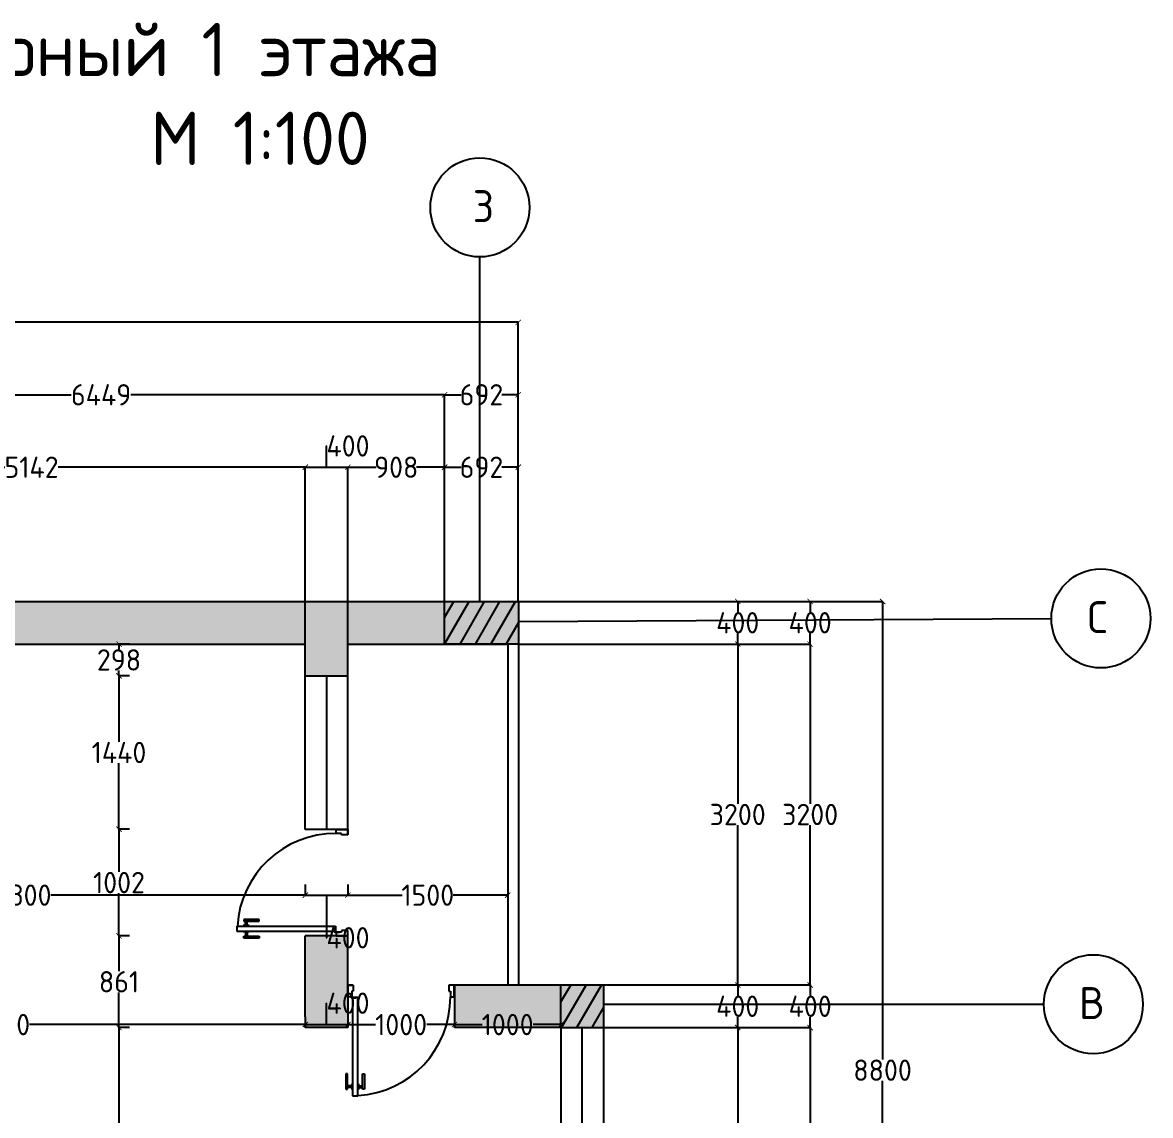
# Model space of a CAD drawing. Header units: inches. Extents: x -59797 to 874375, y -412711 to 5867.
# Drawn here: x 380341 to 390930, y -117029 to -106770 of the extents above; entities that cross this region are included whole.
import ezdxf

# ---------------------------------------------------------------- set-up
doc = ezdxf.new("R2010")
doc.units = ezdxf.units.IN
doc.header["$MEASUREMENT"] = 0
doc.layers.add('freecads.com', color=7, linetype='Continuous')
doc.styles.get("Standard").update_dxf_attribs({"font": 'GOST Common.ttf'})
doc.styles.add('{18b73a54-fa43-428c-adcb-c1c7bbdf2c84}', font='Simplex.shx')
doc.dimstyles.new('Copy of Standard', dxfattribs={"dimtxt": 120, "dimasz": 50, "dimexe": 0.18, "dimexo": 0.0625, "dimgap": 0.09, "dimtad": 0, "dimtih": 1, "dimtoh": 1, "dimdec": 0, "dimzin": 0, "dimdsep": 46, "dimtxsty": 'Standard', "dimblk": 'ARCHTICK', "dimcen": 0.09, "dimclrd": 250, "dimadec": 0, "dimazin": 0, "dimtfac": 1, "dimtdec": 0, "dimtofl": 0, "dimtmove": 0, "dimatfit": 3, "dimldrblk": 'ARCHTICK', "dimfxl": 100, "dimfxlon": 1, "dimtolj": 1, "dimtzin": 0, "dimarcsym": 0})

# ---------------------------------------------------------------- blocks, each defined once
blk = doc.blocks.new('_ArchTick')
at = {"color": 0, "linetype": 'ByBlock', "const_width": 0.15}
blk.add_lwpolyline([(-0.5, -0.5), (0.5, 0.5)], dxfattribs=at)
blk = doc.blocks.new('*D170')
at = {"color": 0, "lineweight": -2, "transparency": 16777216}
for p, q in [((384303, -112204), (384303, -110264)), ((384995, -112204), (384995, -110264))]:
    blk.add_line(p, q, dxfattribs=at)
at = {"color": 250, "lineweight": -2, "transparency": 16777216}
for p, q in [((384303, -110264), (384459, -110264)), ((384995, -110264), (384839, -110264))]:
    blk.add_line(p, q, dxfattribs=at)
at = {"layer": 'Defpoints', "color": 0, "transparency": 16777216}
for p in [(384303, -110264), (384303, -112204), (384995, -112204)]:
    blk.add_point(p, dxfattribs=at)
at = {"color": 250, "lineweight": -2, "transparency": 16777216, "xscale": 50, "yscale": 50, "zscale": 50, "rotation": 180}
blk.add_blockref('_ArchTick', (384303, -110264), dxfattribs=at)
at = {"color": 250, "lineweight": -2, "transparency": 16777216, "xscale": 50, "yscale": 50, "zscale": 50}
blk.add_blockref('_ArchTick', (384995, -110264), dxfattribs=at)
at = {"color": 0, "transparency": 16777216, "insert": (384649, -110264), "char_height": 200, "attachment_point": 5}
blk.add_mtext('\\A1;692', dxfattribs=at)
blk = doc.blocks.new('*D171')
at = {"color": 0, "lineweight": -2, "transparency": 16777216}
for p, q in [((377854, -112204), (377854, -110264)), ((384303, -112204), (384303, -110264))]:
    blk.add_line(p, q, dxfattribs=at)
at = {"color": 250, "lineweight": -2, "transparency": 16777216}
for p, q in [((377854, -110264), (380798, -110264)), ((384303, -110264), (381358, -110264))]:
    blk.add_line(p, q, dxfattribs=at)
at = {"layer": 'Defpoints', "color": 0, "transparency": 16777216}
for p in [(377854, -110264), (377854, -112204), (384303, -112204)]:
    blk.add_point(p, dxfattribs=at)
at = {"color": 250, "lineweight": -2, "transparency": 16777216, "xscale": 50, "yscale": 50, "zscale": 50, "rotation": 180}
blk.add_blockref('_ArchTick', (377854, -110264), dxfattribs=at)
at = {"color": 250, "lineweight": -2, "transparency": 16777216, "xscale": 50, "yscale": 50, "zscale": 50}
blk.add_blockref('_ArchTick', (384303, -110264), dxfattribs=at)
at = {"color": 0, "transparency": 16777216, "insert": (381078, -110264), "char_height": 200, "attachment_point": 5}
blk.add_mtext('\\A1;6449', dxfattribs=at)
blk = doc.blocks.new('*D175')
at = {"color": 0, "lineweight": -2, "transparency": 16777216}
for p, q in [((372995, -112204), (372995, -109584)), ((384995, -112204), (384995, -109584))]:
    blk.add_line(p, q, dxfattribs=at)
at = {"color": 250, "lineweight": -2, "transparency": 16777216}
for p, q in [((372995, -109584), (378685, -109584)), ((384995, -109584), (379305, -109584))]:
    blk.add_line(p, q, dxfattribs=at)
at = {"layer": 'Defpoints', "color": 0, "transparency": 16777216}
for p in [(372995, -109584), (372995, -112204), (384995, -112204)]:
    blk.add_point(p, dxfattribs=at)
at = {"color": 250, "lineweight": -2, "transparency": 16777216, "xscale": 50, "yscale": 50, "zscale": 50, "rotation": 180}
blk.add_blockref('_ArchTick', (372995, -109584), dxfattribs=at)
at = {"color": 250, "lineweight": -2, "transparency": 16777216, "xscale": 50, "yscale": 50, "zscale": 50}
blk.add_blockref('_ArchTick', (384995, -109584), dxfattribs=at)
at = {"color": 0, "transparency": 16777216, "insert": (378995, -109584), "char_height": 200, "attachment_point": 5}
blk.add_mtext('\\A1;12000', dxfattribs=at)
blk = doc.blocks.new('*D177')
at = {"color": 0, "lineweight": -2, "transparency": 16777216}
for p, q in [((385795, -116204), (387056, -116204)), ((385795, -120604), (387056, -120604))]:
    blk.add_line(p, q, dxfattribs=at)
at = {"color": 250, "lineweight": -2, "transparency": 16777216}
for p, q in [((387055, -116204), (387055, -118304)), ((387055, -120604), (387055, -118505))]:
    blk.add_line(p, q, dxfattribs=at)
at = {"layer": 'Defpoints', "color": 0, "transparency": 16777216}
for p in [(385795, -116204), (387055, -116204), (385795, -120604)]:
    blk.add_point(p, dxfattribs=at)
at = {"color": 250, "lineweight": -2, "transparency": 16777216, "xscale": 50, "yscale": 50, "zscale": 50}
for p, rotation in [((387055, -116204), 90), ((387055, -120604), 270)]:
    blk.add_blockref('_ArchTick', p, dxfattribs=dict(at, rotation=rotation))
at = {"color": 0, "transparency": 16777216, "insert": (387055, -118404), "char_height": 200, "attachment_point": 5}
blk.add_mtext('\\A1;4400', dxfattribs=at)
blk = doc.blocks.new('*D178')
at = {"color": 0, "lineweight": -2, "transparency": 16777216}
for p, q in [((386955, -115804), (387056, -115804)), ((386955, -116204), (387056, -116204))]:
    blk.add_line(p, q, dxfattribs=at)
at = {"color": 250, "lineweight": -2, "transparency": 16777216}
for p, q in [((387055, -115804), (387055, -115904)), ((387055, -116204), (387055, -116105))]:
    blk.add_line(p, q, dxfattribs=at)
at = {"layer": 'Defpoints', "color": 0, "transparency": 16777216}
for p in [(385795, -115804), (387055, -115804), (385795, -116204)]:
    blk.add_point(p, dxfattribs=at)
at = {"color": 250, "lineweight": -2, "transparency": 16777216, "xscale": 50, "yscale": 50, "zscale": 50}
for p, rotation in [((387055, -115804), 90), ((387055, -116204), 270)]:
    blk.add_blockref('_ArchTick', p, dxfattribs=dict(at, rotation=rotation))
at = {"color": 0, "transparency": 16777216, "insert": (387055, -116004), "char_height": 200, "attachment_point": 5}
blk.add_mtext('\\A1;400', dxfattribs=at)
blk = doc.blocks.new('*D179')
at = {"color": 0, "lineweight": -2, "transparency": 16777216}
for p, q in [((384995, -112604), (387056, -112604)), ((385795, -115804), (387056, -115804))]:
    blk.add_line(p, q, dxfattribs=at)
at = {"color": 250, "lineweight": -2, "transparency": 16777216}
for p, q in [((387055, -112604), (387055, -114104)), ((387055, -115804), (387055, -114305))]:
    blk.add_line(p, q, dxfattribs=at)
at = {"layer": 'Defpoints', "color": 0, "transparency": 16777216}
for p in [(384995, -112604), (387055, -112604), (385795, -115804)]:
    blk.add_point(p, dxfattribs=at)
at = {"color": 250, "lineweight": -2, "transparency": 16777216, "xscale": 50, "yscale": 50, "zscale": 50}
for p, rotation in [((387055, -112604), 90), ((387055, -115804), 270)]:
    blk.add_blockref('_ArchTick', p, dxfattribs=dict(at, rotation=rotation))
at = {"color": 0, "transparency": 16777216, "insert": (387055, -114204), "char_height": 200, "attachment_point": 5}
blk.add_mtext('\\A1;3200', dxfattribs=at)
blk = doc.blocks.new('*D180')
at = {"color": 0, "lineweight": -2, "transparency": 16777216}
for p, q in [((384995, -112204), (387056, -112204)), ((384995, -112604), (387056, -112604))]:
    blk.add_line(p, q, dxfattribs=at)
at = {"color": 250, "lineweight": -2, "transparency": 16777216}
for p, q in [((387055, -112204), (387055, -112304)), ((387055, -112604), (387055, -112505))]:
    blk.add_line(p, q, dxfattribs=at)
at = {"layer": 'Defpoints', "color": 0, "transparency": 16777216}
for p in [(384995, -112204), (387055, -112204), (384995, -112604)]:
    blk.add_point(p, dxfattribs=at)
at = {"color": 250, "lineweight": -2, "transparency": 16777216, "xscale": 50, "yscale": 50, "zscale": 50}
for p, rotation in [((387055, -112204), 90), ((387055, -112604), 270)]:
    blk.add_blockref('_ArchTick', p, dxfattribs=dict(at, rotation=rotation))
at = {"color": 0, "transparency": 16777216, "insert": (387055, -112404), "char_height": 200, "attachment_point": 5}
blk.add_mtext('\\A1;400', dxfattribs=at)
blk = doc.blocks.new('*D182')
at = {"color": 0, "lineweight": -2, "transparency": 16777216}
for p, q in [((387635, -116204), (387736, -116204)), ((387635, -120604), (387736, -120604))]:
    blk.add_line(p, q, dxfattribs=at)
at = {"color": 250, "lineweight": -2, "transparency": 16777216}
for p, q in [((387735, -116204), (387735, -118304)), ((387735, -120604), (387735, -118505))]:
    blk.add_line(p, q, dxfattribs=at)
at = {"layer": 'Defpoints', "color": 0, "transparency": 16777216}
for p in [(385795, -116204), (387735, -116204), (385795, -120604)]:
    blk.add_point(p, dxfattribs=at)
at = {"color": 250, "lineweight": -2, "transparency": 16777216, "xscale": 50, "yscale": 50, "zscale": 50}
for p, rotation in [((387735, -116204), 90), ((387735, -120604), 270)]:
    blk.add_blockref('_ArchTick', p, dxfattribs=dict(at, rotation=rotation))
at = {"color": 0, "transparency": 16777216, "insert": (387735, -118404), "char_height": 200, "attachment_point": 5}
blk.add_mtext('\\A1;4400', dxfattribs=at)
blk = doc.blocks.new('*D183')
at = {"color": 0, "lineweight": -2, "transparency": 16777216}
for p, q in [((385795, -115804), (387736, -115804)), ((385795, -116204), (387736, -116204))]:
    blk.add_line(p, q, dxfattribs=at)
at = {"color": 250, "lineweight": -2, "transparency": 16777216}
for p, q in [((387735, -115804), (387735, -115904)), ((387735, -116204), (387735, -116105))]:
    blk.add_line(p, q, dxfattribs=at)
at = {"layer": 'Defpoints', "color": 0, "transparency": 16777216}
for p in [(385795, -115804), (387735, -115804), (385795, -116204)]:
    blk.add_point(p, dxfattribs=at)
at = {"color": 250, "lineweight": -2, "transparency": 16777216, "xscale": 50, "yscale": 50, "zscale": 50}
for p, rotation in [((387735, -115804), 90), ((387735, -116204), 270)]:
    blk.add_blockref('_ArchTick', p, dxfattribs=dict(at, rotation=rotation))
at = {"color": 0, "transparency": 16777216, "insert": (387735, -116004), "char_height": 200, "attachment_point": 5}
blk.add_mtext('\\A1;400', dxfattribs=at)
blk = doc.blocks.new('*D184')
at = {"color": 0, "lineweight": -2, "transparency": 16777216}
for p, q in [((384995, -112604), (387736, -112604)), ((385795, -115804), (387736, -115804))]:
    blk.add_line(p, q, dxfattribs=at)
at = {"color": 250, "lineweight": -2, "transparency": 16777216}
for p, q in [((387735, -112604), (387735, -114104)), ((387735, -115804), (387735, -114305))]:
    blk.add_line(p, q, dxfattribs=at)
at = {"layer": 'Defpoints', "color": 0, "transparency": 16777216}
for p in [(384995, -112604), (387735, -112604), (385795, -115804)]:
    blk.add_point(p, dxfattribs=at)
at = {"color": 250, "lineweight": -2, "transparency": 16777216, "xscale": 50, "yscale": 50, "zscale": 50}
for p, rotation in [((387735, -112604), 90), ((387735, -115804), 270)]:
    blk.add_blockref('_ArchTick', p, dxfattribs=dict(at, rotation=rotation))
at = {"color": 0, "transparency": 16777216, "insert": (387735, -114204), "char_height": 200, "attachment_point": 5}
blk.add_mtext('\\A1;3200', dxfattribs=at)
blk = doc.blocks.new('*D185')
at = {"color": 0, "lineweight": -2, "transparency": 16777216}
for p, q in [((384995, -112204), (387736, -112204)), ((384995, -112604), (387736, -112604))]:
    blk.add_line(p, q, dxfattribs=at)
at = {"color": 250, "lineweight": -2, "transparency": 16777216}
for p, q in [((387735, -112204), (387735, -112304)), ((387735, -112604), (387735, -112505))]:
    blk.add_line(p, q, dxfattribs=at)
at = {"layer": 'Defpoints', "color": 0, "transparency": 16777216}
for p in [(384995, -112204), (387735, -112204), (384995, -112604)]:
    blk.add_point(p, dxfattribs=at)
at = {"color": 250, "lineweight": -2, "transparency": 16777216, "xscale": 50, "yscale": 50, "zscale": 50}
for p, rotation in [((387735, -112204), 90), ((387735, -112604), 270)]:
    blk.add_blockref('_ArchTick', p, dxfattribs=dict(at, rotation=rotation))
at = {"color": 0, "transparency": 16777216, "insert": (387735, -112404), "char_height": 200, "attachment_point": 5}
blk.add_mtext('\\A1;400', dxfattribs=at)
blk = doc.blocks.new('*D186')
at = {"color": 0, "lineweight": -2, "transparency": 16777216}
for p, q in [((384995, -112204), (388416, -112204)), ((385795, -121004), (388416, -121004))]:
    blk.add_line(p, q, dxfattribs=at)
at = {"color": 250, "lineweight": -2, "transparency": 16777216}
for p, q in [((388415, -112204), (388415, -116504)), ((388415, -121004), (388415, -116705))]:
    blk.add_line(p, q, dxfattribs=at)
at = {"layer": 'Defpoints', "color": 0, "transparency": 16777216}
for p in [(384995, -112204), (388415, -112204), (385795, -121004)]:
    blk.add_point(p, dxfattribs=at)
at = {"color": 250, "lineweight": -2, "transparency": 16777216, "xscale": 50, "yscale": 50, "zscale": 50}
for p, rotation in [((388415, -112204), 90), ((388415, -121004), 270)]:
    blk.add_blockref('_ArchTick', p, dxfattribs=dict(at, rotation=rotation))
at = {"color": 0, "transparency": 16777216, "insert": (388415, -116604), "char_height": 200, "attachment_point": 5}
blk.add_mtext('\\A1;8800', dxfattribs=at)
blk = doc.blocks.new('*D233')
at = {"color": 0, "lineweight": -2, "transparency": 16777216}
for p, q in [((377295, -116204), (377295, -116175)), ((382995, -116204), (382995, -116175))]:
    blk.add_line(p, q, dxfattribs=at)
at = {"color": 250, "lineweight": -2, "transparency": 16777216}
for p, q in [((377295, -116176), (379885, -116176)), ((382995, -116176), (380405, -116176))]:
    blk.add_line(p, q, dxfattribs=at)
at = {"layer": 'Defpoints', "color": 0, "transparency": 16777216}
for p in [(377295, -116204), (382995, -116176), (382995, -116204)]:
    blk.add_point(p, dxfattribs=at)
at = {"color": 250, "lineweight": -2, "transparency": 16777216, "xscale": 50, "yscale": 50, "zscale": 50, "rotation": 180}
blk.add_blockref('_ArchTick', (377295, -116176), dxfattribs=at)
at = {"color": 250, "lineweight": -2, "transparency": 16777216, "xscale": 50, "yscale": 50, "zscale": 50}
blk.add_blockref('_ArchTick', (382995, -116176), dxfattribs=at)
at = {"color": 0, "transparency": 16777216, "insert": (380145, -116176), "char_height": 200, "attachment_point": 5}
blk.add_mtext('\\A1;5700', dxfattribs=at)
blk = doc.blocks.new('*D234')
at = {"color": 250, "lineweight": -2, "transparency": 16777216}
for p, q in [((383195, -116176), (383195, -115975)), ((383195, -115975), (383196, -115975)), ((382995, -116176), (383395, -116176))]:
    blk.add_line(p, q, dxfattribs=at)
at = {"color": 0, "lineweight": -2, "transparency": 16777216}
for p, q in [((382995, -116204), (382995, -116175)), ((383395, -116204), (383395, -116175))]:
    blk.add_line(p, q, dxfattribs=at)
at = {"layer": 'Defpoints', "color": 0, "transparency": 16777216}
for p in [(382995, -116204), (383395, -116176), (383395, -116204)]:
    blk.add_point(p, dxfattribs=at)
at = {"color": 250, "lineweight": -2, "transparency": 16777216, "xscale": 50, "yscale": 50, "zscale": 50, "rotation": 180}
blk.add_blockref('_ArchTick', (382995, -116176), dxfattribs=at)
at = {"color": 250, "lineweight": -2, "transparency": 16777216, "xscale": 50, "yscale": 50, "zscale": 50}
blk.add_blockref('_ArchTick', (383395, -116176), dxfattribs=at)
at = {"color": 0, "transparency": 16777216, "insert": (383396, -115975), "char_height": 200, "attachment_point": 5}
blk.add_mtext('\\A1;400', dxfattribs=at)
blk = doc.blocks.new('*D235')
at = {"color": 0, "lineweight": -2, "transparency": 16777216}
for p, q in [((383395, -116204), (383395, -116175)), ((384395, -116204), (384395, -116175))]:
    blk.add_line(p, q, dxfattribs=at)
at = {"color": 250, "lineweight": -2, "transparency": 16777216}
for p, q in [((383395, -116176), (383655, -116176)), ((384395, -116176), (384135, -116176))]:
    blk.add_line(p, q, dxfattribs=at)
at = {"layer": 'Defpoints', "color": 0, "transparency": 16777216}
for p in [(383395, -116204), (384395, -116176), (384395, -116204)]:
    blk.add_point(p, dxfattribs=at)
at = {"color": 250, "lineweight": -2, "transparency": 16777216, "xscale": 50, "yscale": 50, "zscale": 50, "rotation": 180}
blk.add_blockref('_ArchTick', (383395, -116176), dxfattribs=at)
at = {"color": 250, "lineweight": -2, "transparency": 16777216, "xscale": 50, "yscale": 50, "zscale": 50}
blk.add_blockref('_ArchTick', (384395, -116176), dxfattribs=at)
at = {"color": 0, "transparency": 16777216, "insert": (383895, -116176), "char_height": 200, "attachment_point": 5}
blk.add_mtext('\\A1;1000', dxfattribs=at)
blk = doc.blocks.new('*D236')
at = {"color": 0, "lineweight": -2, "transparency": 16777216}
for p, q in [((384395, -116204), (384395, -116175)), ((385395, -116204), (385395, -116175))]:
    blk.add_line(p, q, dxfattribs=at)
at = {"color": 250, "lineweight": -2, "transparency": 16777216}
for p, q in [((384395, -116176), (384655, -116176)), ((385395, -116176), (385135, -116176))]:
    blk.add_line(p, q, dxfattribs=at)
at = {"layer": 'Defpoints', "color": 0, "transparency": 16777216}
for p in [(384395, -116204), (385395, -116176), (385395, -116204)]:
    blk.add_point(p, dxfattribs=at)
at = {"color": 250, "lineweight": -2, "transparency": 16777216, "xscale": 50, "yscale": 50, "zscale": 50, "rotation": 180}
blk.add_blockref('_ArchTick', (384395, -116176), dxfattribs=at)
at = {"color": 250, "lineweight": -2, "transparency": 16777216, "xscale": 50, "yscale": 50, "zscale": 50}
blk.add_blockref('_ArchTick', (385395, -116176), dxfattribs=at)
at = {"color": 0, "transparency": 16777216, "insert": (384895, -116176), "char_height": 200, "attachment_point": 5}
blk.add_mtext('\\A1;1000', dxfattribs=at)
blk = doc.blocks.new('*D237')
at = {"color": 0, "lineweight": -2, "transparency": 16777216}
for p, q in [((381346, -112604), (381246, -112604)), ((381346, -112902), (381246, -112902))]:
    blk.add_line(p, q, dxfattribs=at)
at = {"color": 250, "lineweight": -2, "transparency": 16777216}
for p, q in [((381246, -112604), (381246, -112653)), ((381246, -112902), (381246, -112853))]:
    blk.add_line(p, q, dxfattribs=at)
at = {"layer": 'Defpoints', "color": 0, "transparency": 16777216}
for p in [(382995, -112604), (381246, -112902), (382995, -112902)]:
    blk.add_point(p, dxfattribs=at)
at = {"color": 250, "lineweight": -2, "transparency": 16777216, "xscale": 50, "yscale": 50, "zscale": 50}
for p, rotation in [((381246, -112604), 90), ((381246, -112902), 270)]:
    blk.add_blockref('_ArchTick', p, dxfattribs=dict(at, rotation=rotation))
at = {"color": 0, "transparency": 16777216, "insert": (381246, -112753), "char_height": 200, "attachment_point": 5}
blk.add_mtext('\\A1;298', dxfattribs=at)
blk = doc.blocks.new('*D238')
at = {"color": 0, "lineweight": -2, "transparency": 16777216}
for p, q in [((381346, -112902), (381246, -112902)), ((381346, -114342), (381246, -114342))]:
    blk.add_line(p, q, dxfattribs=at)
at = {"color": 250, "lineweight": -2, "transparency": 16777216}
for p, q in [((381246, -112902), (381246, -113522)), ((381246, -114342), (381246, -113722))]:
    blk.add_line(p, q, dxfattribs=at)
at = {"layer": 'Defpoints', "color": 0, "transparency": 16777216}
for p in [(382995, -112902), (381246, -114342), (382995, -114342)]:
    blk.add_point(p, dxfattribs=at)
at = {"color": 250, "lineweight": -2, "transparency": 16777216, "xscale": 50, "yscale": 50, "zscale": 50}
for p, rotation in [((381246, -112902), 90), ((381246, -114342), 270)]:
    blk.add_blockref('_ArchTick', p, dxfattribs=dict(at, rotation=rotation))
at = {"color": 0, "transparency": 16777216, "insert": (381246, -113622), "char_height": 200, "attachment_point": 5}
blk.add_mtext('\\A1;1440', dxfattribs=at)
blk = doc.blocks.new('*D239')
at = {"color": 0, "lineweight": -2, "transparency": 16777216}
for p, q in [((381346, -114342), (381246, -114342)), ((381346, -115344), (381246, -115344))]:
    blk.add_line(p, q, dxfattribs=at)
at = {"color": 250, "lineweight": -2, "transparency": 16777216}
for p, q in [((381246, -114342), (381246, -114743)), ((381246, -115344), (381246, -114943))]:
    blk.add_line(p, q, dxfattribs=at)
at = {"layer": 'Defpoints', "color": 0, "transparency": 16777216}
for p in [(382995, -114342), (381246, -115344), (382995, -115344)]:
    blk.add_point(p, dxfattribs=at)
at = {"color": 250, "lineweight": -2, "transparency": 16777216, "xscale": 50, "yscale": 50, "zscale": 50}
for p, rotation in [((381246, -114342), 90), ((381246, -115344), 270)]:
    blk.add_blockref('_ArchTick', p, dxfattribs=dict(at, rotation=rotation))
at = {"color": 0, "transparency": 16777216, "insert": (381246, -114843), "char_height": 200, "attachment_point": 5}
blk.add_mtext('\\A1;1002', dxfattribs=at)
blk = doc.blocks.new('*D240')
at = {"color": 0, "lineweight": -2, "transparency": 16777216}
for p, q in [((381346, -115344), (381246, -115344)), ((381346, -116204), (381246, -116204))]:
    blk.add_line(p, q, dxfattribs=at)
at = {"color": 250, "lineweight": -2, "transparency": 16777216}
for p, q in [((381246, -115344), (381246, -115674)), ((381246, -116204), (381246, -115874))]:
    blk.add_line(p, q, dxfattribs=at)
at = {"layer": 'Defpoints', "color": 0, "transparency": 16777216}
for p in [(382995, -115344), (381246, -116204), (382995, -116204)]:
    blk.add_point(p, dxfattribs=at)
at = {"color": 250, "lineweight": -2, "transparency": 16777216, "xscale": 50, "yscale": 50, "zscale": 50}
for p, rotation in [((381246, -115344), 90), ((381246, -116204), 270)]:
    blk.add_blockref('_ArchTick', p, dxfattribs=dict(at, rotation=rotation))
at = {"color": 0, "transparency": 16777216, "insert": (381246, -115774), "char_height": 200, "attachment_point": 5}
blk.add_mtext('\\A1;861', dxfattribs=at)
blk = doc.blocks.new('*D241')
at = {"color": 0, "lineweight": -2, "transparency": 16777216}
for p, q in [((381346, -116204), (381246, -116204)), ((381246, -120604), (381246, -120604))]:
    blk.add_line(p, q, dxfattribs=at)
at = {"color": 250, "lineweight": -2, "transparency": 16777216}
for p, q in [((381246, -116204), (381246, -118304)), ((381246, -120604), (381246, -118505))]:
    blk.add_line(p, q, dxfattribs=at)
at = {"layer": 'Defpoints', "color": 0, "transparency": 16777216}
for p in [(382995, -116204), (381246, -120604), (381246, -120604)]:
    blk.add_point(p, dxfattribs=at)
at = {"color": 250, "lineweight": -2, "transparency": 16777216, "xscale": 50, "yscale": 50, "zscale": 50}
for p, rotation in [((381246, -116204), 90), ((381246, -120604), 270)]:
    blk.add_blockref('_ArchTick', p, dxfattribs=dict(at, rotation=rotation))
at = {"color": 0, "transparency": 16777216, "insert": (381246, -118404), "char_height": 200, "attachment_point": 5}
blk.add_mtext('\\A1;4400', dxfattribs=at)
blk = doc.blocks.new('*D251')
at = {"color": 0, "lineweight": -2, "transparency": 16777216}
for p, q in [((377695, -114861), (377695, -114961)), ((382995, -114861), (382995, -114961))]:
    blk.add_line(p, q, dxfattribs=at)
at = {"color": 250, "lineweight": -2, "transparency": 16777216}
for p, q in [((377695, -114961), (380085, -114961)), ((382995, -114961), (380605, -114961))]:
    blk.add_line(p, q, dxfattribs=at)
at = {"layer": 'Defpoints', "color": 0, "transparency": 16777216}
for p in [(382995, -114344), (377695, -114704), (382995, -114961)]:
    blk.add_point(p, dxfattribs=at)
at = {"color": 250, "lineweight": -2, "transparency": 16777216, "xscale": 50, "yscale": 50, "zscale": 50, "rotation": 180}
blk.add_blockref('_ArchTick', (377695, -114961), dxfattribs=at)
at = {"color": 250, "lineweight": -2, "transparency": 16777216, "xscale": 50, "yscale": 50, "zscale": 50}
blk.add_blockref('_ArchTick', (382995, -114961), dxfattribs=at)
at = {"color": 0, "transparency": 16777216, "insert": (380345, -114961), "char_height": 200, "attachment_point": 5}
blk.add_mtext('\\A1;5300', dxfattribs=at)
blk = doc.blocks.new('*D252')
at = {"color": 0, "lineweight": -2, "transparency": 16777216}
for p, q in [((382995, -114861), (382995, -114961)), ((383395, -114861), (383395, -114961))]:
    blk.add_line(p, q, dxfattribs=at)
at = {"color": 250, "lineweight": -2, "transparency": 16777216}
for p, q in [((382995, -114961), (383395, -114961)), ((383195, -114961), (383195, -115361)), ((383195, -115361), (383196, -115361))]:
    blk.add_line(p, q, dxfattribs=at)
at = {"layer": 'Defpoints', "color": 0, "transparency": 16777216}
for p in [(382995, -114344), (383395, -114344), (383395, -114961)]:
    blk.add_point(p, dxfattribs=at)
at = {"color": 250, "lineweight": -2, "transparency": 16777216, "xscale": 50, "yscale": 50, "zscale": 50, "rotation": 180}
blk.add_blockref('_ArchTick', (382995, -114961), dxfattribs=at)
at = {"color": 250, "lineweight": -2, "transparency": 16777216, "xscale": 50, "yscale": 50, "zscale": 50}
blk.add_blockref('_ArchTick', (383395, -114961), dxfattribs=at)
at = {"color": 0, "transparency": 16777216, "insert": (383396, -115361), "char_height": 200, "attachment_point": 5}
blk.add_mtext('\\A1;400', dxfattribs=at)
blk = doc.blocks.new('*D253')
at = {"color": 0, "lineweight": -2, "transparency": 16777216}
for p, q in [((383395, -114861), (383395, -114961)), ((384895, -114961), (384895, -114960))]:
    blk.add_line(p, q, dxfattribs=at)
at = {"color": 250, "lineweight": -2, "transparency": 16777216}
for p, q in [((383395, -114961), (383905, -114961)), ((384895, -114961), (384385, -114961))]:
    blk.add_line(p, q, dxfattribs=at)
at = {"layer": 'Defpoints', "color": 0, "transparency": 16777216}
for p in [(383395, -114344), (384895, -114961), (384895, -114961)]:
    blk.add_point(p, dxfattribs=at)
at = {"color": 250, "lineweight": -2, "transparency": 16777216, "xscale": 50, "yscale": 50, "zscale": 50, "rotation": 180}
blk.add_blockref('_ArchTick', (383395, -114961), dxfattribs=at)
at = {"color": 250, "lineweight": -2, "transparency": 16777216, "xscale": 50, "yscale": 50, "zscale": 50}
blk.add_blockref('_ArchTick', (384895, -114961), dxfattribs=at)
at = {"color": 0, "transparency": 16777216, "insert": (384145, -114961), "char_height": 200, "attachment_point": 5}
blk.add_mtext('\\A1;1500', dxfattribs=at)
blk = doc.blocks.new('*D311')
at = {"color": 0, "lineweight": -2, "transparency": 16777216}
for p, q in [((377854, -112204), (377854, -110944)), ((382995, -112604), (382995, -110944))]:
    blk.add_line(p, q, dxfattribs=at)
at = {"color": 250, "lineweight": -2, "transparency": 16777216}
for p, q in [((377854, -110944), (380174, -110944)), ((382995, -110944), (380675, -110944))]:
    blk.add_line(p, q, dxfattribs=at)
at = {"layer": 'Defpoints', "color": 0, "transparency": 16777216}
for p in [(382995, -110944), (377854, -112204), (382995, -112604)]:
    blk.add_point(p, dxfattribs=at)
at = {"color": 250, "lineweight": -2, "transparency": 16777216, "xscale": 50, "yscale": 50, "zscale": 50, "rotation": 180}
blk.add_blockref('_ArchTick', (377854, -110944), dxfattribs=at)
at = {"color": 250, "lineweight": -2, "transparency": 16777216, "xscale": 50, "yscale": 50, "zscale": 50}
blk.add_blockref('_ArchTick', (382995, -110944), dxfattribs=at)
at = {"color": 0, "transparency": 16777216, "insert": (380425, -110944), "char_height": 200, "attachment_point": 5}
blk.add_mtext('\\A1;5142', dxfattribs=at)
blk = doc.blocks.new('*D312')
at = {"color": 250, "lineweight": -2, "transparency": 16777216}
for p, q in [((383195, -110944), (383195, -110744)), ((383195, -110744), (383196, -110744)), ((382995, -110944), (383395, -110944))]:
    blk.add_line(p, q, dxfattribs=at)
at = {"color": 0, "lineweight": -2, "transparency": 16777216}
for p, q in [((382995, -112604), (382995, -110944)), ((383395, -112604), (383395, -110944))]:
    blk.add_line(p, q, dxfattribs=at)
at = {"layer": 'Defpoints', "color": 0, "transparency": 16777216}
for p in [(383395, -110944), (382995, -112604), (383395, -112604)]:
    blk.add_point(p, dxfattribs=at)
at = {"color": 250, "lineweight": -2, "transparency": 16777216, "xscale": 50, "yscale": 50, "zscale": 50, "rotation": 180}
blk.add_blockref('_ArchTick', (382995, -110944), dxfattribs=at)
at = {"color": 250, "lineweight": -2, "transparency": 16777216, "xscale": 50, "yscale": 50, "zscale": 50}
blk.add_blockref('_ArchTick', (383395, -110944), dxfattribs=at)
at = {"color": 0, "transparency": 16777216, "insert": (383396, -110744), "char_height": 200, "attachment_point": 5}
blk.add_mtext('\\A1;400', dxfattribs=at)
blk = doc.blocks.new('*D313')
at = {"color": 0, "lineweight": -2, "transparency": 16777216}
for p, q in [((383395, -112604), (383395, -110944)), ((384303, -112204), (384303, -110944))]:
    blk.add_line(p, q, dxfattribs=at)
at = {"color": 250, "lineweight": -2, "transparency": 16777216}
for p, q in [((383395, -110944), (383659, -110944)), ((384303, -110944), (384039, -110944))]:
    blk.add_line(p, q, dxfattribs=at)
at = {"layer": 'Defpoints', "color": 0, "transparency": 16777216}
for p in [(384303, -110944), (384303, -112204), (383395, -112604)]:
    blk.add_point(p, dxfattribs=at)
at = {"color": 250, "lineweight": -2, "transparency": 16777216, "xscale": 50, "yscale": 50, "zscale": 50, "rotation": 180}
blk.add_blockref('_ArchTick', (383395, -110944), dxfattribs=at)
at = {"color": 250, "lineweight": -2, "transparency": 16777216, "xscale": 50, "yscale": 50, "zscale": 50}
blk.add_blockref('_ArchTick', (384303, -110944), dxfattribs=at)
at = {"color": 0, "transparency": 16777216, "insert": (383849, -110944), "char_height": 200, "attachment_point": 5}
blk.add_mtext('\\A1;908', dxfattribs=at)
blk = doc.blocks.new('*D314')
at = {"color": 0, "lineweight": -2, "transparency": 16777216}
for p, q in [((384303, -112204), (384303, -110944)), ((384995, -112204), (384995, -110944))]:
    blk.add_line(p, q, dxfattribs=at)
at = {"color": 250, "lineweight": -2, "transparency": 16777216}
for p, q in [((384303, -110944), (384459, -110944)), ((384995, -110944), (384839, -110944))]:
    blk.add_line(p, q, dxfattribs=at)
at = {"layer": 'Defpoints', "color": 0, "transparency": 16777216}
for p in [(384995, -110944), (384303, -112204), (384995, -112204)]:
    blk.add_point(p, dxfattribs=at)
at = {"color": 250, "lineweight": -2, "transparency": 16777216, "xscale": 50, "yscale": 50, "zscale": 50, "rotation": 180}
blk.add_blockref('_ArchTick', (384303, -110944), dxfattribs=at)
at = {"color": 250, "lineweight": -2, "transparency": 16777216, "xscale": 50, "yscale": 50, "zscale": 50}
blk.add_blockref('_ArchTick', (384995, -110944), dxfattribs=at)
at = {"color": 0, "transparency": 16777216, "insert": (384649, -110944), "char_height": 200, "attachment_point": 5}
blk.add_mtext('\\A1;692', dxfattribs=at)

msp = doc.modelspace()

# ---------------------------------------------------------------- hatches: boundary and pattern name
at = {"true_color": 0x939598}
h = msp.add_hatch(color=252, dxfattribs=at)
h.dxf.hatch_style = 1
h.paths.add_polyline_path([(373395.4, -112604.5), (373395.4, -112204.5), (372995.4, -112204.5), (372995.4, -115170.9), (373106.3, -115170.9), (373395.4, -115170.9)])
h.paths.add_polyline_path([(376808.3, -112204.5), (373395.4, -112204.5), (373395.4, -112604.5), (376808.3, -112604.5)])
h.paths.add_polyline_path([(373395.4, -116170.9), (372995.4, -116170.9), (372995.4, -118504.5), (376895.4, -118504.5), (376895.4, -120604.5), (377295.4, -120604.5), (377295.4, -116204.5), (377195.4, -116204.5), (377195.4, -118104.5), (373395.4, -118104.5), (373395.4, -116354.5)])
h.paths.add_polyline_path([(383282.9, -120604.5), (377853.6, -120604.5), (377853.6, -121004.5), (383282.9, -121004.5)])
h.paths.add_polyline_path([(385795.4, -120604.5), (385395.4, -120604.5), (384730.3, -120604.5), (384328.3, -120604.5), (384328.3, -121004.5), (385795.4, -121004.5)])
h.paths.add_polyline_path([(385395.4, -115804.5), (384395.4, -115804.5), (384395.4, -116204.5), (385395.4, -116204.5)])
h.paths.add_polyline_path([(383395.4, -115343.8), (383284.5, -115343.8), (382995.4, -115343.8), (382995.4, -116104.5), (382995.4, -116204.5), (383395.4, -116204.5), (383395.4, -115804.5)])
h.paths.add_polyline_path([(374495.4, -114616.7), (374495.4, -114604.5), (373795.4, -114604.5), (373795.4, -114704.5), (374495.4, -114704.5)])
h = msp.add_hatch(color=252, dxfattribs=at)
h.dxf.hatch_style = 1
h.paths.add_polyline_path([(377853.6, -120604.5), (377295.4, -120604.5), (376808.3, -120604.5), (376808.3, -121004.5), (377853.6, -121004.5)])
h.paths.add_polyline_path([(384328.3, -120604.5), (383282.9, -120604.5), (383282.9, -121004.5), (384328.3, -121004.5)])
h.paths.add_polyline_path([(385795.4, -115804.5), (385395.4, -115804.5), (385395.4, -116204.5), (385795.4, -116204.5)])
h.paths.add_polyline_path([(384995.4, -112204.5), (384303, -112204.5), (384303, -112604.5), (384995.4, -112604.5)])
at = {"true_color": 0x636466}
h = msp.add_hatch(dxfattribs=at)
h.set_pattern_fill('ANSI31', color=251, scale=1000, angle=15)
h.set_pattern_definition([(60, (252726.6, -95502.01), (-108.25318, 62.5), [])])
h.paths.add_polyline_path([(384328.3, -120604.5), (383282.9, -120604.5), (383282.9, -121004.5), (384328.3, -121004.5)])
h.paths.add_polyline_path([(377853.6, -120604.5), (377295.4, -120604.5), (376808.3, -120604.5), (376808.3, -121004.5), (377853.6, -121004.5)])
h.paths.add_polyline_path([(385795.4, -115804.5), (385395.4, -115804.5), (385395.4, -116204.5), (385795.4, -116204.5)])
h.paths.add_polyline_path([(384995.4, -112204.5), (384303, -112204.5), (384303, -112604.5), (384995.4, -112604.5)])
at = {"true_color": 0x939598}
h = msp.add_hatch(color=252, dxfattribs=at)
h.dxf.hatch_style = 1
h.paths.add_polyline_path([(377853.6, -112204.5), (377853.6, -112604.5), (382995.4, -112604.5), (382995.4, -112902.3), (383395.4, -112902.3), (383395.4, -112604.5), (384303, -112604.5), (384303, -112204.5)])

# ---------------------------------------------------------------- linework, layer by layer
at = {"color": 7}
for p, q in [((384634.4, -112204.5), (384634.4, -108970.5)), ((384995.4, -112392.8), (389999.6, -112363.1)), ((385395.4, -116204.5), (385395.4, -115804.5)), ((385795.4, -115985.5), (389928.9, -115985.5)), ((385395.4, -116204.5), (385795.4, -116204.5)), ((385595.4, -116204.5), (385595.4, -116204.5))]:
    msp.add_line(p, q, dxfattribs=at)
for p, q in [((376895.4, -112204.5), (384995.4, -112204.5)), ((384303, -112604.5), (384303, -112204.5)), ((376895.4, -112604.5), (382995.4, -112604.5)), ((383395.4, -112604.5), (384895.4, -112604.5)), ((384995.4, -112604.5), (384303, -112604.5)), ((382995.4, -112902.3), (383395.4, -112902.3)), ((383395.4, -114343.8), (382995.4, -114343.8)), ((383395.4, -115804.5), (383395.4, -115293.9)), ((382995.4, -116104.5), (382995.4, -115343.8)), ((383395.4, -115343.8), (382995.4, -115343.8)), ((383445.3, -115804.5), (383395.4, -115804.5)), ((383395.4, -115804.5), (383395.4, -116204.5)), ((385795.4, -115804.5), (384343.9, -115804.5)), ((384395.4, -115804.5), (384395.4, -116204.5)), ((385795.4, -115804.5), (385795.4, -116166.6)), ((382995.4, -116104.5), (382995.4, -116204.5)), ((383395.4, -116204.5), (382995.4, -116204.5)), ((385395.4, -116204.5), (384395.4, -116204.5))]:
    msp.add_line(p, q)
at = {"color": 152, "true_color": 0x2776bb}
for p, q in [((384995.4, -112204.5), (384995.4, -115804.5)), ((382995.4, -114343.8), (382995.4, -112604.5)), ((383395.4, -114395.3), (383395.4, -112604.5)), ((384895.4, -112604.5), (384895.4, -115804.5)), ((383195.4, -112902.3), (383195.4, -114343.8)), ((385795.4, -115804.5), (385795.4, -121004.5)), ((385395.4, -116204.5), (385395.4, -120604.5)), ((385595.4, -120604.5), (385595.4, -116204.5))]:
    msp.add_line(p, q, dxfattribs=at)
at = {"color": 7}
for centre in [(384634.4, -108505.3), (390464.8, -112363.1), (390394.1, -115985.5)]:
    msp.add_circle(centre, 465.2, dxfattribs=at)
at = {"layer": 'freecads.com'}
for p, q in [((383284.5, -114382), (383284.5, -114345.4)), ((383284.5, -114345.4), (383395.4, -114345.4)), ((383395.4, -114345.4), (383395.4, -114395.3)), ((383336.6, -114382), (383284.5, -114382)), ((383336.6, -114395.3), (383336.6, -114382)), ((383395.4, -114395.3), (383336.6, -114395.3)), ((382419.3, -115189.2), (382419.3, -115205.9)), ((382560.7, -115189.2), (382419.3, -115189.2)), ((382419.3, -115205.9), (382560.7, -115205.9)), ((382432.6, -115245.8), (382432.6, -115205.9)), ((382449.2, -115245.8), (382449.2, -115205.9)), ((382560.7, -115205.9), (382560.7, -115189.2)), ((382355.2, -115301.3), (382355.2, -115251.3)), ((382355.2, -115251.3), (383278.5, -115251.3)), ((383278.5, -115301.3), (382355.2, -115301.3)), ((382413.2, -115245.8), (382413.2, -115251.3)), ((382468.7, -115245.8), (382413.2, -115245.8)), ((382413.2, -115251.3), (382468.7, -115251.3)), ((382413.2, -115306.8), (382413.2, -115301.3)), ((382413.2, -115301.3), (382468.7, -115301.3)), ((382468.7, -115306.8), (382413.2, -115306.8)), ((382432.6, -115306.8), (382432.6, -115346.7)), ((382449.2, -115306.8), (382449.2, -115346.7)), ((382468.7, -115251.3), (382468.7, -115245.8)), ((382468.7, -115301.3), (382468.7, -115306.8)), ((383276.3, -115268), (383278.5, -115268)), ((383276.3, -115301.3), (383276.3, -115268)), ((383278.5, -115301.3), (383276.3, -115301.3)), ((383278.5, -115251.3), (383278.5, -115301.3)), ((383278.5, -115268), (383278.5, -115301.3)), ((383336.6, -115307.2), (383284.5, -115307.2)), ((383284.5, -115307.2), (383284.5, -115343.8)), ((383284.5, -115307.2), (383284.5, -115309.4)), ((383317.8, -115307.2), (383284.5, -115307.2)), ((383284.5, -115309.4), (383317.8, -115309.4)), ((383317.8, -115309.4), (383317.8, -115307.2)), ((383336.6, -115293.9), (383336.6, -115307.2)), ((383395.4, -115293.9), (383336.6, -115293.9)), ((383395.4, -115343.8), (383395.4, -115293.9)), ((382419.3, -115363.4), (382419.3, -115346.7)), ((382419.3, -115346.7), (382560.7, -115346.7)), ((382560.7, -115363.4), (382419.3, -115363.4)), ((382560.7, -115346.7), (382560.7, -115363.4)), ((383284.5, -115343.8), (383395.4, -115343.8)), ((383395.4, -115915.4), (383395.4, -115804.5)), ((383395.4, -115804.5), (383445.3, -115804.5)), ((383445.3, -115804.5), (383445.3, -115863.3)), ((384393.8, -115804.5), (384343.9, -115804.5)), ((384343.9, -115804.5), (384343.9, -115863.3)), ((384393.8, -115915.4), (384393.8, -115804.5)), ((383432, -115915.4), (383395.4, -115915.4)), ((383429.8, -115915.4), (383429.8, -115882.1)), ((383429.8, -115882.1), (383432, -115882.1)), ((383432, -115915.4), (383429.8, -115915.4)), ((383445.3, -115863.3), (383432, -115863.3)), ((383432, -115863.3), (383432, -115915.4)), ((383432, -115882.1), (383432, -115915.4)), ((383438, -115921.4), (383438, -116844.7)), ((383487.9, -115921.4), (383438, -115921.4)), ((383471.2, -115921.4), (383438, -115921.4)), ((383438, -115921.4), (383438, -115923.6)), ((383438, -115923.6), (383471.2, -115923.6)), ((383471.2, -115923.6), (383471.2, -115921.4)), ((383487.9, -116844.7), (383487.9, -115921.4)), ((384343.9, -115863.3), (384357.2, -115863.3)), ((384357.2, -115863.3), (384357.2, -115915.4)), ((384357.2, -115915.4), (384393.8, -115915.4)), ((383392.5, -116639.2), (383375.8, -116639.2)), ((383375.8, -116639.2), (383375.8, -116780.6)), ((383392.5, -116780.6), (383392.5, -116639.2)), ((383533.4, -116780.6), (383533.4, -116639.2)), ((383533.4, -116639.2), (383550, -116639.2)), ((383550, -116639.2), (383550, -116780.6)), ((383375.8, -116780.6), (383392.5, -116780.6)), ((383432.4, -116750.7), (383392.5, -116750.7)), ((383432.4, -116767.3), (383392.5, -116767.3)), ((383438, -116731.2), (383432.4, -116731.2)), ((383432.4, -116731.2), (383432.4, -116786.7)), ((383432.4, -116786.7), (383438, -116786.7)), ((383438, -116786.7), (383438, -116731.2)), ((383487.9, -116786.7), (383487.9, -116731.2)), ((383487.9, -116731.2), (383493.4, -116731.2)), ((383493.4, -116786.7), (383487.9, -116786.7)), ((383493.4, -116731.2), (383493.4, -116786.7)), ((383493.4, -116750.7), (383533.4, -116750.7)), ((383493.4, -116767.3), (383533.4, -116767.3)), ((383550, -116780.6), (383533.4, -116780.6)), ((383438, -116844.7), (383487.9, -116844.7))]:
    msp.add_line(p, q, dxfattribs=at)
for centre in [(383279.6, -115306.1), (383433.1, -115920.2)]:
    msp.add_circle(centre, 6.66, dxfattribs=at)
for centre, start, end in [((383279.6, -115306.1), 89.70056, 176.60341), ((383433.1, -115920.2), 273.39659, 0.29944)]:
    msp.add_arc(centre, 924.1, start, end, dxfattribs=at)

# ---------------------------------------------------------------- texts
at = {"color": 7, "attachment_point": 1, "style": '{18b73a54-fa43-428c-adcb-c1c7bbdf2c84}'}
for s, width, insert, char_height in [('{\\fGOST Common|b0|i0|c204|p34; План обмерный 1 этажа\\fGOST Common|b0|i0|c0|p34;\\P                \\fGOST Common|b0|i0|c204|p34;М 1\\fGOST Common|b0|i0|c0|p34;:100}', 8308.347, (376684.6, -106773.5), 500), ('{\\fGOST Common|b0|i0|c0|p34;3}', 300, (384566.6, -108343.7), 300), ('{\\fGOST Common|b0|i0|c0|p34;C}', 300, (390329.6, -112201.5), 300), ('{\\fGOST Common|b0|i0|c0|p34;B}', 300, (390258.9, -115823.9), 300)]:
    msp.add_mtext_dynamic_manual_height_columns(s, width=width, gutter_width=11072.2, heights=[0], dxfattribs=dict(at, insert=insert, char_height=char_height))

# ---------------------------------------------------------------- dimensions: what is measured, and where the dimension line sits
at = {"color": 7}
for base, p1, p2, override, picture, middle in [((372995.4, -109584.5), (384995.4, -112204.5), (372995.4, -112204.5), {"dimtxt": 200, "dimfxl": 10000}, '*D175', (378995.4, -109584.5)), ((377853.6, -110264.5), (384303, -112204.5), (377853.6, -112204.5), {"dimtxt": 200, "dimtmove": 1, "dimfxl": 10000}, '*D171', (381078.3, -110264.5)), ((384303, -110264.5), (384995.4, -112204.5), (384303, -112204.5), {"dimtxt": 200, "dimfxl": 10000}, '*D170', (384649.2, -110264.5)), ((383395.4, -110944.5), (382995.4, -112604.5), (383395.4, -112604.5), {"dimtxt": 200, "dimtmove": 1, "dimfxl": 10000}, '*D312', (383195.7, -110744.3)), ((382995.4, -110944.5), (377853.6, -112204.5), (382995.4, -112604.5), {"dimtxt": 200, "dimtmove": 1, "dimfxl": 10000}, '*D311', (380424.5, -110944.5)), ((384303, -110944.5), (383395.4, -112604.5), (384303, -112204.5), {"dimtxt": 200, "dimtmove": 1, "dimfxl": 10000}, '*D313', (383849.2, -110944.5)), ((384995.4, -110944.5), (384303, -112204.5), (384995.4, -112204.5), {"dimtxt": 200, "dimtmove": 1, "dimfxl": 10000}, '*D314', (384649.2, -110944.5)), ((382995.4, -114960.7), (377695.4, -114704.5), (382995.4, -114343.8), {"dimtxt": 200, "dimtmove": 1}, '*D251', (380345.4, -114960.7)), ((383395.4, -114960.7), (382995.4, -114343.8), (383395.4, -114343.8), {"dimtxt": 200, "dimtmove": 1}, '*D252', (383195.7, -115360.9)), ((384895.4, -114960.7), (383395.4, -114343.8), (384895.4, -114960.7), {"dimtxt": 200, "dimtmove": 1}, '*D253', (384145.4, -114960.7)), ((383395.4, -116175.5), (382995.4, -116204.5), (383395.4, -116204.5), {"dimtxt": 200, "dimtmove": 1}, '*D234', (383195.7, -115975.3)), ((382995.4, -116175.5), (377295.4, -116204.5), (382995.4, -116204.5), {"dimtxt": 200, "dimtmove": 1}, '*D233', (380145.4, -116175.5)), ((384395.4, -116175.5), (383395.4, -116204.5), (384395.4, -116204.5), {"dimtxt": 200, "dimtmove": 1}, '*D235', (383895.4, -116175.5)), ((385395.4, -116175.5), (384395.4, -116204.5), (385395.4, -116204.5), {"dimtxt": 200, "dimtmove": 1}, '*D236', (384895.4, -116175.5))]:
    dim = msp.add_linear_dim(base=base, p1=p1, p2=p2, dimstyle='Copy of Standard', override=override, dxfattribs=at)
    dim.commit()
    dim.dimension.update_dxf_attribs({"geometry": picture, "text_midpoint": middle})
for base, p1, p2, override, picture, middle in [((387055.4, -112204.5), (384995.4, -112604.5), (384995.4, -112204.5), {"dimtxt": 200, "dimtmove": 1, "dimfxl": 10000}, '*D180', (387055.4, -112404.5)), ((387735.4, -112204.5), (384995.4, -112604.5), (384995.4, -112204.5), {"dimtxt": 200, "dimtmove": 1, "dimfxl": 10000}, '*D185', (387735.4, -112404.5)), ((388415.4, -112204.5), (385795.4, -121004.5), (384995.4, -112204.5), {"dimtxt": 200, "dimfxl": 10000}, '*D186', (388415.4, -116604.5)), ((381245.9, -112902.3), (382995.4, -112604.5), (382995.4, -112902.3), {"dimtxt": 200}, '*D237', (381245.9, -112753.4)), ((387055.4, -112604.5), (385795.4, -115804.5), (384995.4, -112604.5), {"dimtxt": 200, "dimtmove": 1, "dimfxl": 10000}, '*D179', (387055.4, -114204.5)), ((387735.4, -112604.5), (385795.4, -115804.5), (384995.4, -112604.5), {"dimtxt": 200, "dimtmove": 1, "dimfxl": 10000}, '*D184', (387735.4, -114204.5)), ((381245.9, -114342.3), (382995.4, -112902.3), (382995.4, -114342.3), {"dimtxt": 200, "dimtmove": 1}, '*D238', (381245.9, -113622.3)), ((381245.8532, -115343.7972), (382995.4085, -114342.252), (382995.4085, -115343.7972), {"dimtxt": 200, "dimtmove": 1}, '*D239', (381245.8532, -114843.0246)), ((381245.9, -116204.5), (382995.4, -115343.8), (382995.4, -116204.5), {"dimtxt": 200, "dimtmove": 1}, '*D240', (381245.9, -115774.1)), ((387055.4, -115804.5), (385795.4, -116204.5), (385795.4, -115804.5), {"dimtxt": 200, "dimtmove": 1}, '*D178', (387055.4, -116004.5)), ((387735.4, -115804.5), (385795.4, -116204.5), (385795.4, -115804.5), {"dimtxt": 200, "dimtmove": 1, "dimfxl": 10000}, '*D183', (387735.4, -116004.5)), ((381245.9, -120604.5), (382995.4, -116204.5), (381245.9, -120604.5), {"dimtxt": 200, "dimtmove": 1}, '*D241', (381245.9, -118404.5)), ((387055.4, -116204.5), (385795.4, -120604.5), (385795.4, -116204.5), {"dimtxt": 200, "dimtmove": 1, "dimfxl": 10000}, '*D177', (387055.4, -118404.5)), ((387735.4, -116204.5), (385795.4, -120604.5), (385795.4, -116204.5), {"dimtxt": 200, "dimtmove": 1}, '*D182', (387735.4, -118404.5))]:
    dim = msp.add_linear_dim(base=base, p1=p1, p2=p2, angle=90, dimstyle='Copy of Standard', override=override, dxfattribs=at)
    dim.commit()
    dim.dimension.update_dxf_attribs({"geometry": picture, "text_midpoint": middle})

doc.saveas('drawing.dxf')
